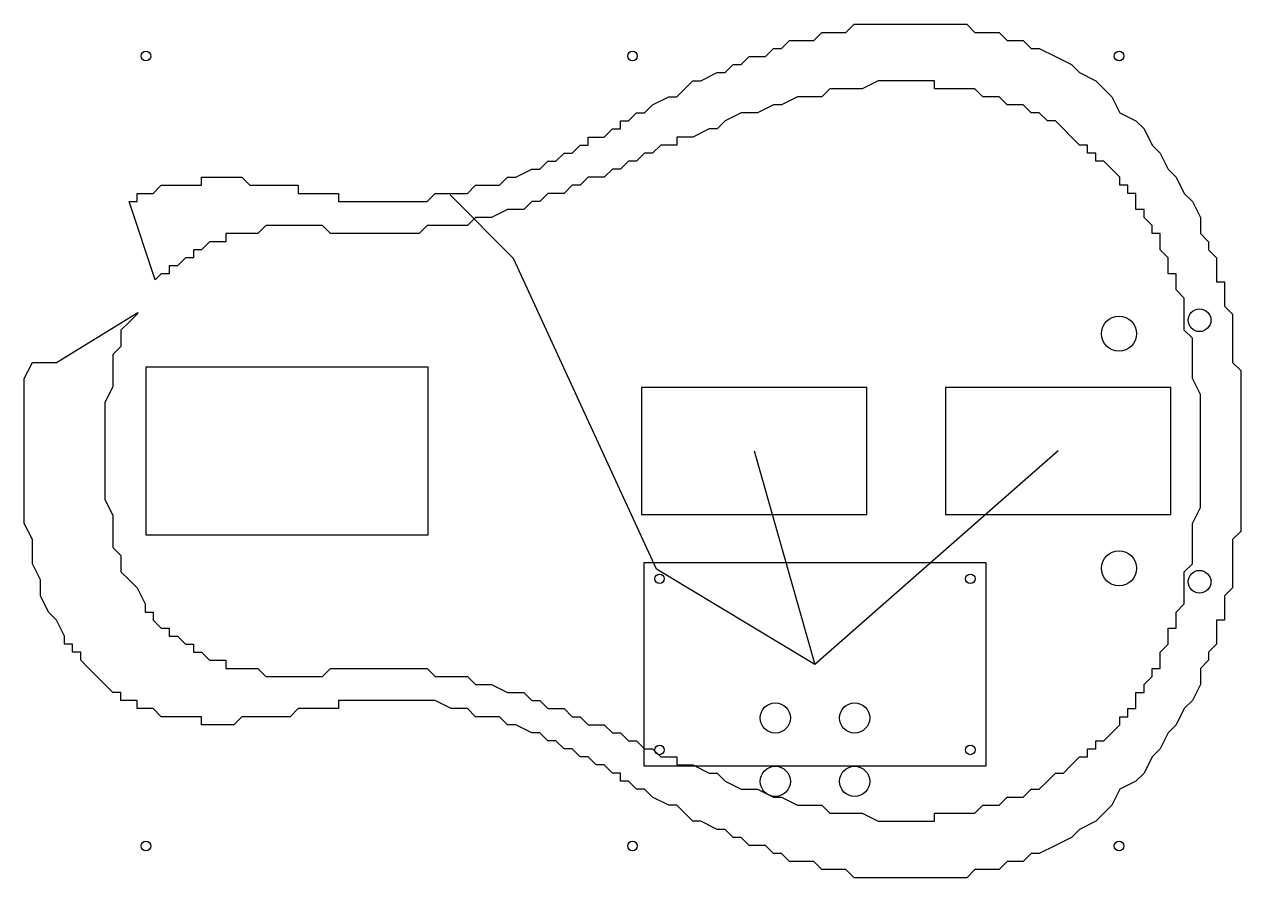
# Model space of a CAD drawing. Header units: metres. Extents: x 0 to 384, y 0 to 269.
import ezdxf

# ---------------------------------------------------------------- set-up
doc = ezdxf.new("R2010")
doc.units = ezdxf.units.M
for name, color, linetype in [('CUTOUT', 7, 'Continuous'), ('ELECTRONIC_CAVITIES', 7, 'Continuous'), ('NECK_MORTISE', 7, 'Continuous'), ('PICKUP_CAVITY', 7, 'Continuous'), ('POT_HOLES', 7, 'Continuous'), ('SCREWS', 7, 'Continuous'), ('STUDS', 7, 'Continuous'), ('WIRING_CHANNEL', 7, 'Continuous')]:
    doc.layers.add(name, color=color, linetype=linetype)

msp = doc.modelspace()

# ---------------------------------------------------------------- linework, layer by layer
at = {"layer": 'CUTOUT'}
msp.add_lwpolyline([(2.54, 162.56), (10.16, 162.56), (35.842, 178.364), (35.56, 177.8), (33.02, 175.26), (30.48, 172.72), (30.48, 167.64), (27.94, 165.1), (27.94, 160.02), (27.94, 157.48), (27.94, 154.94), (25.4, 149.86), (25.4, 147.32), (25.4, 144.78), (25.4, 142.24), (25.4, 139.7), (25.4, 137.16), (25.4, 134.62), (25.4, 132.08), (25.4, 129.54), (25.4, 127), (25.4, 124.46), (25.4, 121.92), (25.4, 119.38), (27.94, 114.3), (27.94, 111.76), (27.94, 109.22), (27.94, 104.14), (30.48, 101.6), (30.48, 96.52), (33.02, 93.98), (35.56, 91.44), (38.1, 86.36), (38.1, 83.82), (40.64, 83.82), (40.64, 81.28), (43.18, 78.74), (45.72, 78.74), (45.72, 76.2), (48.26, 76.2), (50.8, 73.66), (53.34, 73.66), (53.34, 71.12), (55.88, 71.12), (58.42, 68.58), (60.96, 68.58), (63.5, 68.58), (63.5, 66.04), (66.04, 66.04), (68.58, 66.04), (71.12, 66.04), (73.66, 66.04), (76.2, 63.5), (78.74, 63.5), (81.28, 63.5), (83.82, 63.5), (86.36, 63.5), (88.9, 63.5), (91.44, 63.5), (93.98, 63.5), (96.52, 66.04), (99.06, 66.04), (101.6, 66.04), (104.14, 66.04), (106.68, 66.04), (109.22, 66.04), (111.76, 66.04), (114.3, 66.04), (116.84, 66.04), (119.38, 66.04), (124.46, 66.04), (127, 66.04), (129.54, 63.5), (132.08, 63.5), (137.16, 63.5), (139.7, 63.5), (142.24, 60.96), (144.78, 60.96), (147.32, 60.96), (152.4, 58.42), (154.94, 58.42), (157.48, 58.42), (160.02, 55.88), (162.56, 55.88), (165.1, 53.34), (170.18, 53.34), (172.72, 50.8), (175.26, 50.8), (177.8, 48.26), (180.34, 48.26), (182.88, 48.26), (185.42, 45.72), (187.96, 45.72), (190.5, 43.18), (193.04, 43.18), (195.58, 40.64), (198.12, 40.64), (200.66, 38.1), (203.2, 38.1), (205.74, 38.1), (205.74, 35.56), (208.28, 35.56), (210.82, 35.56), (215.9, 33.02), (218.44, 33.02), (220.98, 30.48), (226.06, 27.94), (228.6, 27.94), (231.14, 27.94), (236.22, 25.4), (238.76, 25.4), (243.84, 22.86), (246.38, 22.86), (251.46, 22.86), (254, 20.32), (256.54, 20.32), (261.62, 20.32), (264.16, 20.32), (269.24, 17.78), (271.78, 17.78), (276.86, 17.78), (279.4, 17.78), (281.94, 17.78), (284.48, 17.78), (287.02, 17.78), (287.02, 20.32), (289.56, 20.32), (292.1, 20.32), (294.64, 20.32), (297.18, 20.32), (299.72, 20.32), (302.26, 22.86), (304.8, 22.86), (307.34, 22.86), (309.88, 25.4), (312.42, 25.4), (314.96, 25.4), (317.5, 27.94), (320.04, 27.94), (322.58, 30.48), (325.12, 33.02), (327.66, 33.02), (330.2, 35.56), (332.74, 38.1), (335.28, 38.1), (335.28, 40.64), (337.82, 40.64), (337.82, 43.18), (340.36, 43.18), (342.9, 45.72), (345.44, 48.26), (345.44, 50.8), (347.98, 50.8), (347.98, 53.34), (350.52, 53.34), (350.52, 55.88), (350.52, 58.42), (353.06, 58.42), (353.06, 60.96), (355.6, 63.5), (355.6, 66.04), (358.14, 66.04), (358.14, 68.58), (358.14, 71.12), (360.68, 73.66), (360.68, 76.2), (360.68, 78.74), (363.22, 78.74), (363.22, 81.28), (363.22, 83.82), (365.76, 86.36), (365.76, 88.9), (365.76, 91.44), (365.76, 96.52), (368.3, 99.06), (368.3, 101.6), (368.3, 106.68), (368.3, 109.22), (368.3, 111.76), (370.84, 116.84), (370.84, 119.38), (370.84, 121.92), (370.84, 124.46), (370.84, 127), (370.84, 129.54), (370.84, 132.08), (370.84, 134.62), (370.84, 137.16), (370.84, 139.7), (370.84, 142.24), (370.84, 144.78), (370.84, 147.32), (370.84, 149.86), (370.84, 152.4), (368.3, 157.48), (368.3, 160.02), (368.3, 162.56), (368.3, 167.64), (368.3, 170.18), (365.76, 172.72), (365.76, 177.8), (365.76, 180.34), (365.76, 182.88), (363.22, 185.42), (363.22, 187.96), (363.22, 190.5), (360.68, 190.5), (360.68, 193.04), (360.68, 195.58), (358.14, 198.12), (358.14, 200.66), (358.14, 203.2), (355.6, 203.2), (355.6, 205.74), (353.06, 208.28), (353.06, 210.82), (350.52, 210.82), (350.52, 213.36), (350.52, 215.9), (347.98, 215.9), (347.98, 218.44), (345.44, 218.44), (345.44, 220.98), (342.9, 223.52), (340.36, 226.06), (337.82, 226.06), (337.82, 228.6), (335.28, 228.6), (335.28, 231.14), (332.74, 231.14), (330.2, 233.68), (327.66, 236.22), (325.12, 238.76), (322.58, 238.76), (320.04, 241.3), (317.5, 241.3), (314.96, 243.84), (312.42, 243.84), (309.88, 243.84), (307.34, 246.38), (304.8, 246.38), (302.26, 246.38), (299.72, 248.92), (297.18, 248.92), (294.64, 248.92), (292.1, 248.92), (289.56, 248.92), (287.02, 248.92), (287.02, 251.46), (284.48, 251.46), (281.94, 251.46), (279.4, 251.46), (276.86, 251.46), (271.78, 251.46), (269.24, 251.46), (264.16, 248.92), (261.62, 248.92), (256.54, 248.92), (254, 248.92), (251.46, 246.38), (246.38, 246.38), (243.84, 246.38), (238.76, 243.84), (236.22, 243.84), (231.14, 241.3), (228.6, 241.3), (226.06, 241.3), (220.98, 238.76), (218.44, 236.22), (215.9, 236.22), (210.82, 233.68), (208.28, 233.68), (205.74, 233.68), (205.74, 231.14), (203.2, 231.14), (200.66, 231.14), (198.12, 228.6), (195.58, 228.6), (193.04, 226.06), (190.5, 226.06), (187.96, 223.52), (185.42, 223.52), (182.88, 220.98), (180.34, 220.98), (177.8, 220.98), (175.26, 218.44), (172.72, 218.44), (170.18, 215.9), (165.1, 215.9), (162.56, 213.36), (160.02, 213.36), (157.48, 210.82), (154.94, 210.82), (152.4, 210.82), (147.32, 208.28), (144.78, 208.28), (142.24, 208.28), (139.7, 205.74), (137.16, 205.74), (132.08, 205.74), (129.54, 205.74), (127, 205.74), (124.46, 203.2), (119.38, 203.2), (116.84, 203.2), (114.3, 203.2), (111.76, 203.2), (109.22, 203.2), (106.68, 203.2), (104.14, 203.2), (101.6, 203.2), (99.06, 203.2), (96.52, 203.2), (93.98, 205.74), (91.44, 205.74), (88.9, 205.74), (86.36, 205.74), (83.82, 205.74), (81.28, 205.74), (78.74, 205.74), (76.2, 205.74), (73.66, 203.2), (71.12, 203.2), (68.58, 203.2), (66.04, 203.2), (63.5, 203.2), (63.5, 200.66), (60.96, 200.66), (58.42, 200.66), (55.88, 198.12), (53.34, 198.12), (53.34, 195.58), (50.8, 195.58), (48.26, 193.04), (45.72, 193.04), (45.72, 190.5), (43.18, 190.5), (41.275, 188.595), (33.02, 213.36), (35.56, 213.36), (35.56, 215.9), (38.1, 215.9), (40.64, 215.9), (43.18, 218.44), (45.72, 218.44), (48.26, 218.44), (50.8, 218.44), (53.34, 218.44), (55.88, 218.44), (55.88, 220.98), (58.42, 220.98), (60.96, 220.98), (63.5, 220.98), (66.04, 220.98), (68.58, 220.98), (71.12, 218.44), (73.66, 218.44), (76.2, 218.44), (78.74, 218.44), (81.28, 218.44), (83.82, 218.44), (86.36, 218.44), (86.36, 215.9), (88.9, 215.9), (91.44, 215.9), (93.98, 215.9), (96.52, 215.9), (99.06, 215.9), (99.06, 213.36), (101.6, 213.36), (104.14, 213.36), (106.68, 213.36), (111.76, 213.36), (114.3, 213.36), (116.84, 213.36), (121.92, 213.36), (124.46, 213.36), (127, 213.36), (129.54, 215.9), (134.62, 215.9), (137.16, 215.9), (139.7, 215.9), (142.24, 218.44), (147.32, 218.44), (149.86, 218.44), (152.4, 220.98), (154.94, 220.98), (160.02, 223.52), (162.56, 223.52), (165.1, 226.06), (167.64, 226.06), (170.18, 228.6), (172.72, 228.6), (175.26, 231.14), (177.8, 231.14), (177.8, 233.68), (180.34, 233.68), (182.88, 233.68), (185.42, 236.22), (187.96, 236.22), (187.96, 238.76), (190.5, 238.76), (193.04, 241.3), (195.58, 241.3), (198.12, 243.84), (203.2, 246.38), (205.74, 246.38), (208.28, 248.92), (210.82, 251.46), (213.36, 251.46), (218.44, 254), (220.98, 254), (223.52, 256.54), (226.06, 256.54), (228.6, 259.08), (233.68, 259.08), (236.22, 261.62), (238.76, 261.62), (241.3, 264.16), (246.38, 264.16), (248.92, 264.16), (251.46, 266.7), (256.54, 266.7), (259.08, 266.7), (261.62, 269.24), (266.7, 269.24), (269.24, 269.24), (274.32, 269.24), (276.86, 269.24), (279.4, 269.24), (284.48, 269.24), (287.02, 269.24), (289.56, 269.24), (294.64, 269.24), (297.18, 269.24), (299.72, 266.7), (304.8, 266.7), (307.34, 266.7), (309.88, 264.16), (314.96, 264.16), (317.5, 261.62), (320.04, 261.62), (325.12, 259.08), (330.2, 256.54), (332.74, 254), (337.82, 251.46), (340.36, 248.92), (342.9, 246.38), (345.44, 241.3), (350.52, 238.76), (353.06, 236.22), (355.6, 231.14), (358.14, 228.6), (360.68, 223.52), (363.22, 220.98), (365.76, 215.9), (368.3, 213.36), (370.84, 208.28), (370.84, 203.2), (373.38, 200.66), (373.38, 198.12), (375.92, 195.58), (375.92, 193.04), (375.92, 190.5), (375.92, 187.96), (378.46, 187.96), (378.46, 185.42), (378.46, 182.88), (378.46, 180.34), (381, 177.8), (381, 175.26), (381, 172.72), (381, 170.18), (381, 167.64), (381, 165.1), (381, 162.56), (383.54, 160.02), (383.54, 157.48), (383.54, 154.94), (383.54, 152.4), (383.54, 149.86), (383.54, 147.32), (383.54, 144.78), (383.54, 142.24), (383.54, 139.7), (383.54, 137.16), (383.54, 134.62), (383.54, 132.08), (383.54, 129.54), (383.54, 127), (383.54, 124.46), (383.54, 121.92), (383.54, 119.38), (383.54, 116.84), (383.54, 114.3), (383.54, 111.76), (383.54, 109.22), (381, 106.68), (381, 104.14), (381, 101.6), (381, 99.06), (381, 96.52), (381, 93.98), (381, 91.44), (378.46, 88.9), (378.46, 86.36), (378.46, 83.82), (378.46, 81.28), (375.92, 81.28), (375.92, 78.74), (375.92, 76.2), (375.92, 73.66), (373.38, 71.12), (373.38, 68.58), (370.84, 66.04), (370.84, 60.96), (368.3, 55.88), (365.76, 53.34), (363.22, 48.26), (360.68, 45.72), (358.14, 40.64), (355.6, 38.1), (353.06, 33.02), (350.52, 30.48), (345.44, 27.94), (342.9, 22.86), (340.36, 20.32), (337.82, 17.78), (332.74, 15.24), (330.2, 12.7), (325.12, 10.16), (320.04, 7.62), (317.5, 7.62), (314.96, 5.08), (309.88, 5.08), (307.34, 2.54), (304.8, 2.54), (299.72, 2.54), (297.18, 0), (294.64, 0), (289.56, 0), (287.02, 0), (284.48, 0), (279.4, 0), (276.86, 0), (274.32, 0), (269.24, 0), (266.7, 0), (261.62, 0), (259.08, 2.54), (256.54, 2.54), (251.46, 2.54), (248.92, 5.08), (246.38, 5.08), (241.3, 5.08), (238.76, 7.62), (236.22, 7.62), (233.68, 10.16), (228.6, 10.16), (226.06, 12.7), (223.52, 12.7), (220.98, 15.24), (218.44, 15.24), (213.36, 17.78), (210.82, 17.78), (208.28, 20.32), (205.74, 22.86), (203.2, 22.86), (198.12, 25.4), (195.58, 27.94), (193.04, 27.94), (190.5, 30.48), (187.96, 30.48), (187.96, 33.02), (185.42, 33.02), (182.88, 35.56), (180.34, 35.56), (177.8, 38.1), (175.26, 38.1), (172.72, 40.64), (170.18, 40.64), (167.64, 43.18), (165.1, 43.18), (162.56, 45.72), (160.02, 45.72), (154.94, 48.26), (152.4, 48.26), (149.86, 50.8), (147.32, 50.8), (142.24, 50.8), (139.7, 53.34), (137.16, 53.34), (134.62, 53.34), (129.54, 55.88), (127, 55.88), (124.46, 55.88), (121.92, 55.88), (116.84, 55.88), (114.3, 55.88), (111.76, 55.88), (106.68, 55.88), (104.14, 55.88), (101.6, 55.88), (99.06, 55.88), (99.06, 53.34), (96.52, 53.34), (93.98, 53.34), (91.44, 53.34), (88.9, 53.34), (86.36, 53.34), (83.82, 50.8), (81.28, 50.8), (78.74, 50.8), (76.2, 50.8), (73.66, 50.8), (71.12, 50.8), (68.58, 50.8), (66.04, 48.26), (63.5, 48.26), (60.96, 48.26), (58.42, 48.26), (55.88, 48.26), (55.88, 50.8), (53.34, 50.8), (50.8, 50.8), (48.26, 50.8), (45.72, 50.8), (43.18, 50.8), (40.64, 53.34), (38.1, 53.34), (35.56, 53.34), (35.56, 55.88), (33.02, 55.88), (30.48, 55.88), (30.48, 58.42), (27.94, 58.42), (25.4, 60.96), (22.86, 63.5), (20.32, 66.04), (17.78, 68.58), (17.78, 71.12), (15.24, 71.12), (15.24, 73.66), (12.7, 73.66), (12.7, 76.2), (10.16, 81.28), (7.62, 83.82), (5.08, 88.9), (5.08, 93.98), (2.54, 99.06), (2.54, 101.6), (2.54, 106.68), (0, 111.76), (0, 114.3), (0, 119.38), (0, 121.92), (0, 124.46), (0, 127), (0, 129.54), (0, 132.08), (0, 134.62), (0, 137.16), (0, 139.7), (0, 142.24), (0, 144.78), (0, 147.32), (0, 149.86), (0, 154.94), (0, 157.48)], close=True, dxfattribs=at)
at = {"layer": 'ELECTRONIC_CAVITIES'}
msp.add_lwpolyline([(195.301, 35.31), (303.301, 35.31), (303.301, 99.31), (195.301, 99.31)], close=True, dxfattribs=at)
at = {"layer": 'NECK_MORTISE'}
msp.add_lwpolyline([(38.354, 108.12), (127.354, 108.12), (127.354, 161.12), (38.354, 161.12)], close=True, dxfattribs=at)
at = {"layer": 'PICKUP_CAVITY'}
for points in [[(194.624, 114.62), (265.624, 114.62), (265.624, 154.62), (194.624, 154.62)], [(290.509, 114.62), (361.509, 114.62), (361.509, 154.62), (290.509, 154.62)]]:
    msp.add_lwpolyline(points, close=True, dxfattribs=at)
at = {"layer": 'POT_HOLES'}
for centre in [(236.801, 50.386), (261.801, 50.386), (236.801, 30.386), (261.801, 30.386)]:
    msp.add_circle(centre, 4.765, dxfattribs=at)
at = {"layer": 'SCREWS'}
for centre in [(38.354, 259.24), (191.77, 259.24), (345.186, 259.24), (200.301, 94.31), (298.301, 94.31), (200.301, 40.31), (298.301, 40.31), (38.354, 10), (191.77, 10), (345.186, 10)]:
    msp.add_circle(centre, 1.5, dxfattribs=at)
at = {"layer": 'STUDS'}
for centre, radius in [((345.186, 171.62), 5.55), ((370.586, 175.87), 3.57), ((345.186, 97.62), 5.55), ((370.586, 93.37), 3.57)]:
    msp.add_circle(centre, radius, dxfattribs=at)
at = {"layer": 'WIRING_CHANNEL'}
for points in [[(249.301, 67.31), (199.301, 97.31), (154.239, 195.392), (134.239, 215.392)], [(230.124, 134.62), (249.301, 67.31)], [(326.009, 134.62), (249.301, 67.31)]]:
    msp.add_lwpolyline(points, dxfattribs=at)

doc.saveas('drawing.dxf')
